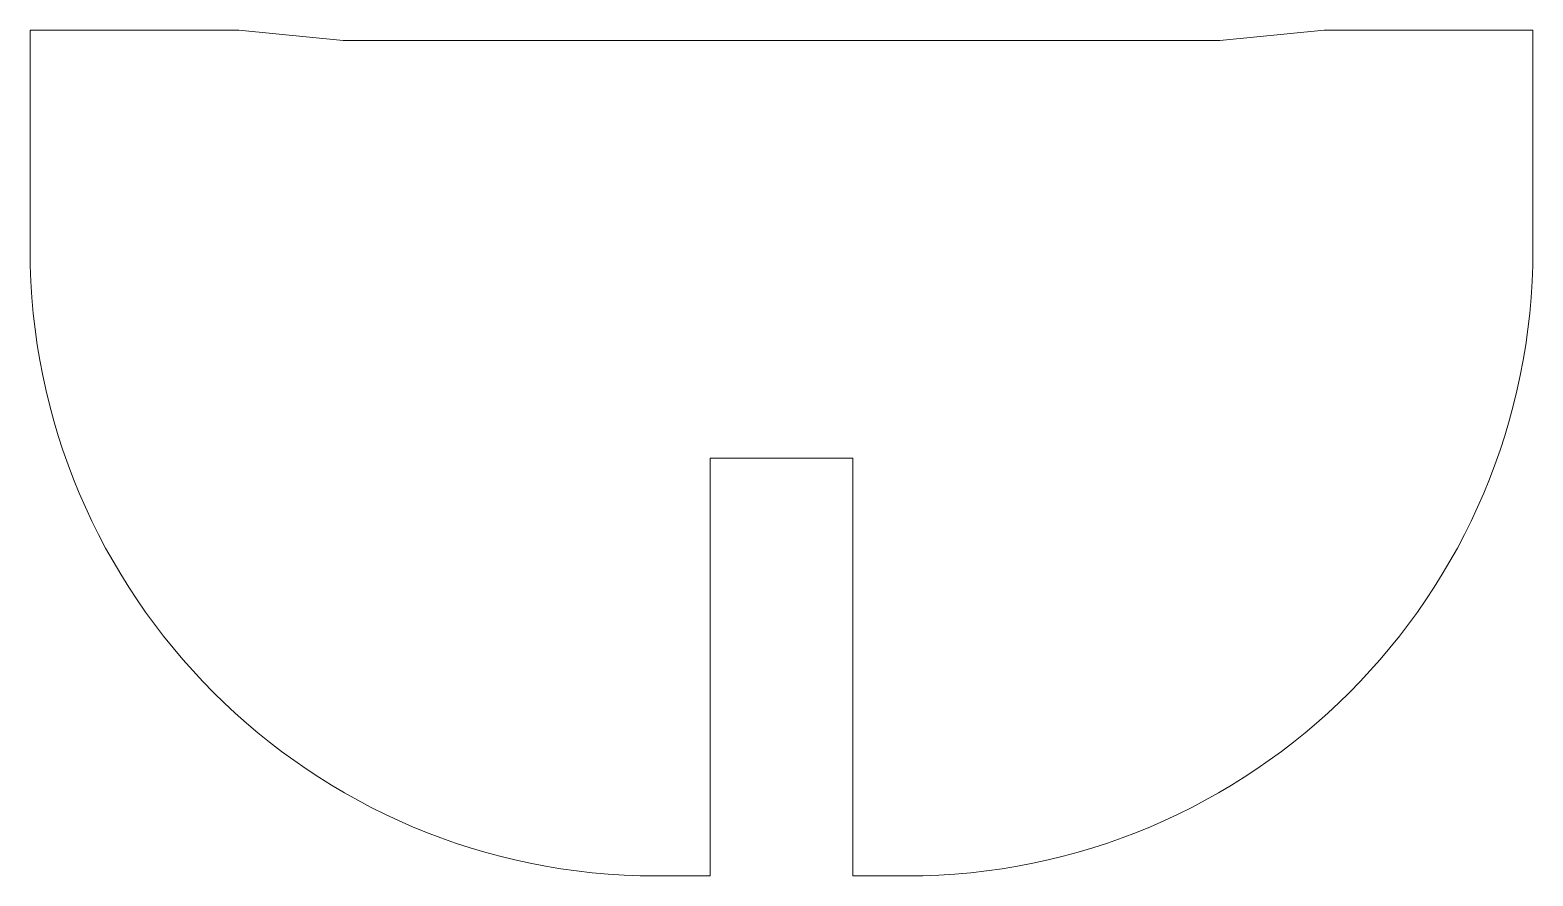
# Model space of a CAD drawing. Header units: millimetres. Extents: x -36 to 36, y -20 to 20.5.
import ezdxf

# ---------------------------------------------------------------- set-up
doc = ezdxf.new("R2010")
doc.units = ezdxf.units.MM

msp = doc.modelspace()

# ---------------------------------------------------------------- linework, layer by layer
at = {"color": 7, "linetype": 'Continuous', "lineweight": 15}
for p, q in [((-26, 20.5), (-36, 20.5)), ((-36, 20.5), (-36, 10)), ((-21, 20), (-26, 20.5)), ((21, 20), (26, 20.5)), ((26, 20.5), (36, 20.5)), ((36, 10), (36, 20.5)), ((21, 20), (-21, 20)), ((3.425, 0), (-3.425, 0)), ((-3.425, 0), (-3.425, -20)), ((3.425, -20), (3.425, 0)), ((-6, -20), (-3.425, -20)), ((3.425, -20), (6, -20))]:
    msp.add_line(p, q, dxfattribs=at)
for centre, start, end in [((-6, 10), 180, 270), ((6, 10), 270, 0)]:
    msp.add_arc(centre, 30, start, end, dxfattribs=at)

doc.saveas('drawing.dxf')
